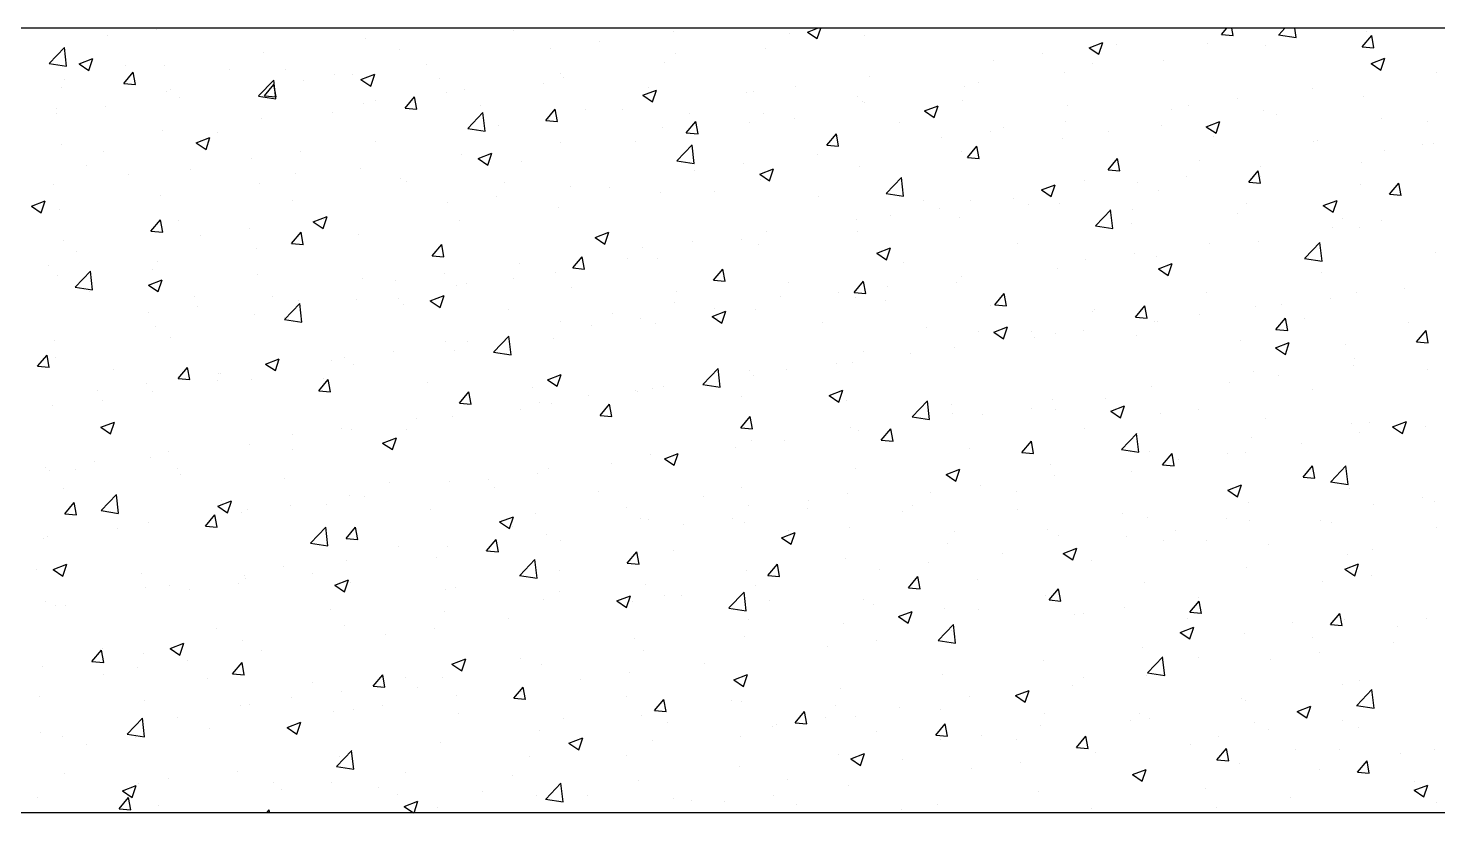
# Model space of a CAD drawing. Header units: millimetres. Extents: x 331487 to 517269, y 198509 to 399936.
# Drawn here: x 429507 to 430226, y 339696 to 340096 of the extents above; entities that cross this region are included whole.
import ezdxf

# ---------------------------------------------------------------- set-up
doc = ezdxf.new("R2010")
doc.units = ezdxf.units.MM
doc.header["$MEASUREMENT"] = 0
doc.layers.add('COLUMN', color=6, linetype='Continuous')

msp = doc.modelspace()

# ---------------------------------------------------------------- linework, layer by layer
at = {"layer": 'COLUMN'}
for p, q in [((448979.83, 340095.96), (420204.35, 340095.96)), ((448984.26, 339695.96), (420604.35, 339695.96))]:
    msp.add_line(p, q, dxfattribs=at)
at = {"layer": 'COLUMN', "color": 2, "linetype": 'Continuous'}
for p, q in [((429572.79, 340095.33), (429572.79, 340095.33)), ((429754.81, 340094.95), (429754.81, 340094.95)), ((429836.48, 340094.07), (429836.48, 340094.07)), ((429895.41, 340093.01), (429895.41, 340093.01)), ((429904.61, 340094.02), (429909.67, 340095.96)), ((429904.62, 340094.02), (429909.59, 340090.66)), ((429909.59, 340090.66), (429911.36, 340095.96)), ((430115.83, 340092.77), (430118.5, 340095.96)), ((430121.81, 340092.25), (430121.12, 340095.96)), ((430144.96, 340092.63), (430148.15, 340095.96)), ((430153.82, 340091.22), (430153.27, 340095.96)), ((430189.59, 340094.19), (430189.59, 340094.19)), ((429517.87, 340077.98), (429525.66, 340086.09)), ((429526.73, 340076.56), (429525.63, 340086.06)), ((429547.75, 340092.04), (429547.75, 340092.04)), ((429679.3, 340090.9), (429679.3, 340090.9)), ((429798.6, 340089.08), (429798.6, 340089.08)), ((429933.73, 340092), (429933.73, 340092)), ((430048.33, 340086.01), (430055.33, 340088.7)), ((430048.33, 340086.01), (430053.3, 340082.65)), ((430053.3, 340082.65), (430055.33, 340088.7)), ((430062.29, 340087.82), (430062.29, 340087.82)), ((430108.55, 340088.05), (430108.55, 340088.05)), ((430115.83, 340092.77), (430121.81, 340092.25)), ((430138.24, 340087.15), (430138.24, 340087.15)), ((430144.93, 340092.59), (430153.82, 340091.21)), ((430187.56, 340086.5), (430192.38, 340092.24)), ((430187.56, 340086.5), (430193.53, 340085.98)), ((430193.53, 340085.97), (430192.38, 340092.24)), ((429533.17, 340077.78), (429540.17, 340080.47)), ((429538.14, 340074.43), (429540.17, 340080.47)), ((429627.36, 340083.4), (429627.36, 340083.4)), ((429696.49, 340084.94), (429696.49, 340084.94)), ((429773.57, 340085.79), (429773.57, 340085.79)), ((429837.09, 340083), (429837.09, 340083)), ((429883.22, 340085.59), (429883.22, 340085.59)), ((429999.39, 340079.54), (429999.39, 340079.54)), ((430024.42, 340082.84), (430024.42, 340082.84)), ((430086.31, 340079.65), (430086.31, 340079.65)), ((430192.04, 340078), (430199.04, 340080.69)), ((430197.01, 340074.64), (430199.04, 340080.69)), ((429517.84, 340077.94), (429526.73, 340076.56)), ((429533.17, 340077.78), (429538.14, 340074.43)), ((429555.9, 340067.76), (429560.72, 340073.5)), ((429556.65, 340076.98), (429556.65, 340076.98)), ((429561.87, 340067.23), (429560.72, 340073.5)), ((429576.85, 340077), (429576.85, 340077)), ((429610.04, 340074.73), (429610.04, 340074.73)), ((429638.17, 340074.93), (429638.17, 340074.93)), ((429663.42, 340072.47), (429663.42, 340072.47)), ((429672.54, 340072.49), (429672.54, 340072.49)), ((429676.88, 340069.77), (429683.88, 340072.46)), ((429681.85, 340066.42), (429683.88, 340072.46)), ((429710.41, 340077.47), (429710.41, 340077.47)), ((429778.77, 340072.99), (429778.77, 340072.99)), ((429831.87, 340078.55), (429831.87, 340078.55)), ((430035.8, 340073.25), (430035.8, 340073.25)), ((430050.24, 340078.04), (430050.24, 340078.04)), ((430192.04, 340078), (430197.02, 340074.64)), ((430225.2, 340073.29), (430225.2, 340073.29)), ((429524.36, 340065.8), (429524.36, 340065.8)), ((429525.5, 340069.96), (429525.5, 340069.96)), ((429555.9, 340067.76), (429561.88, 340067.23)), ((429579.85, 340064.92), (429579.85, 340064.92)), ((429624.6, 340061.42), (429632.38, 340069.54)), ((429627.62, 340061.48), (429632.44, 340067.23)), ((429633.46, 340060.01), (429632.35, 340069.51)), ((429633.6, 340060.95), (429632.44, 340067.22)), ((429647.51, 340069.19), (429647.51, 340069.19)), ((429676.88, 340069.77), (429681.85, 340066.42)), ((429716.8, 340070.21), (429716.8, 340070.21)), ((429729.43, 340064.65), (429729.43, 340064.65)), ((429770.18, 340067.96), (429770.18, 340067.96)), ((429779.94, 340071.06), (429779.94, 340071.06)), ((429820.59, 340061.76), (429827.59, 340064.45)), ((429823.56, 340065.7), (429823.56, 340065.7)), ((429825.56, 340058.41), (429827.59, 340064.45)), ((429898.36, 340066.24), (429898.36, 340066.24)), ((429936.23, 340071.23), (429936.23, 340071.23)), ((429984.45, 340066.2), (429984.45, 340066.2)), ((429991.92, 340068.03), (429991.92, 340068.03)), ((430162.05, 340064.98), (430162.05, 340064.98)), ((429577.74, 340063.55), (429577.74, 340063.55)), ((429584.35, 340060.88), (429584.35, 340060.88)), ((429624.56, 340061.39), (429633.46, 340060.01)), ((429627.62, 340061.48), (429633.6, 340060.96)), ((429631.12, 340061.29), (429631.12, 340061.29)), ((429678.08, 340057.61), (429678.08, 340057.61)), ((429684.5, 340059.04), (429684.5, 340059.04)), ((429699.35, 340055.21), (429704.17, 340060.95)), ((429705.32, 340054.68), (429704.17, 340060.95)), ((429720.45, 340062.98), (429720.45, 340062.98)), ((429820.59, 340061.76), (429825.57, 340058.41)), ((429873.32, 340062.94), (429873.32, 340062.94)), ((429876.95, 340063.45), (429876.95, 340063.45)), ((429930.33, 340061.19), (429930.33, 340061.19)), ((429932.51, 340058.71), (429932.51, 340058.71)), ((429933.6, 340058.02), (429933.6, 340058.02)), ((429983.71, 340058.94), (429983.71, 340058.94)), ((430124.18, 340059.99), (430124.18, 340059.99)), ((430188.37, 340060.9), (430188.37, 340060.9)), ((429521.45, 340052.6), (429521.45, 340052.6)), ((429521.53, 340054.91), (429521.53, 340054.91)), ((429546.48, 340055.89), (429546.48, 340055.89)), ((429626.14, 340050.12), (429626.14, 340050.12)), ((429662.13, 340052.97), (429662.13, 340052.97)), ((429699.35, 340055.21), (429705.33, 340054.68)), ((429731.32, 340044.87), (429739.11, 340052.99)), ((429737.88, 340056.78), (429737.88, 340056.78)), ((429740.18, 340043.46), (429739.08, 340052.96)), ((429771.08, 340048.93), (429775.9, 340054.68)), ((429777.05, 340048.4), (429775.89, 340054.67)), ((429791.27, 340054.53), (429791.27, 340054.53)), ((429810.17, 340054.63), (429810.17, 340054.63)), ((429844.65, 340052.27), (429844.65, 340052.27)), ((429882, 340052.31), (429882, 340052.31)), ((429898.03, 340050.02), (429898.03, 340050.02)), ((429964.31, 340053.76), (429971.31, 340056.44)), ((429964.31, 340053.76), (429969.28, 340050.4)), ((429969.28, 340050.4), (429971.3, 340056.44)), ((430037.09, 340056.68), (430037.09, 340056.68)), ((430090.48, 340054.43), (430090.48, 340054.43)), ((430099.14, 340056.7), (430099.14, 340056.7)), ((430137.03, 340053.86), (430137.03, 340053.86)), ((430143.86, 340052.17), (430143.86, 340052.17)), ((430197.24, 340049.92), (430197.24, 340049.92)), ((429575.63, 340043.71), (429575.63, 340043.71)), ((429603.81, 340042.96), (429603.81, 340042.96)), ((429731.29, 340044.84), (429740.18, 340043.46)), ((429747.26, 340046.35), (429747.26, 340046.35)), ((429771.08, 340048.93), (429777.05, 340048.41)), ((429772.3, 340049.64), (429772.3, 340049.64)), ((429830.66, 340045.26), (429830.66, 340045.26)), ((429842.8, 340042.66), (429847.62, 340048.4)), ((429842.8, 340042.66), (429848.78, 340042.13)), ((429848.78, 340042.13), (429847.62, 340048.4)), ((429875.28, 340048.01), (429875.28, 340048.01)), ((429951.41, 340047.76), (429951.41, 340047.76)), ((429998.11, 340043.39), (429998.11, 340043.39)), ((430004.8, 340045.5), (430004.8, 340045.5)), ((430035.99, 340048.38), (430035.99, 340048.38)), ((430058.18, 340043.25), (430058.18, 340043.25)), ((430085.09, 340046.36), (430085.09, 340046.36)), ((430108.02, 340045.75), (430115.02, 340048.43)), ((430108.02, 340045.75), (430112.99, 340042.39)), ((430112.99, 340042.39), (430115.02, 340048.43)), ((430221.06, 340048.4), (430221.06, 340048.4)), ((429524.29, 340036.67), (429524.29, 340036.67)), ((429592.86, 340037.52), (429599.86, 340040.21)), ((429592.86, 340037.52), (429597.83, 340034.16)), ((429597.83, 340034.16), (429599.86, 340040.21)), ((429684.11, 340038.03), (429684.11, 340038.03)), ((429778.72, 340037.77), (429778.72, 340037.77)), ((429816.96, 340038), (429816.96, 340038)), ((429838.04, 340028.32), (429845.83, 340036.44)), ((429846.9, 340026.91), (429845.8, 340036.4)), ((429914.53, 340036.38), (429919.35, 340042.13)), ((429914.53, 340036.38), (429920.51, 340035.86)), ((429920.5, 340035.85), (429919.35, 340042.12)), ((429973.08, 340040.1), (429973.08, 340040.1)), ((429986.25, 340030.11), (429991.07, 340035.85)), ((429992.23, 340029.58), (429991.07, 340035.84)), ((430034.58, 340039.96), (430034.58, 340039.96)), ((430111.56, 340040.99), (430111.56, 340040.99)), ((430162.74, 340038.39), (430162.74, 340038.39)), ((430164.94, 340038.74), (430164.94, 340038.74)), ((430218.33, 340036.48), (430218.33, 340036.48)), ((430223.93, 340037.15), (430223.93, 340037.15)), ((429545.5, 340032.95), (429545.5, 340032.95)), ((429621.2, 340029.75), (429621.2, 340029.75)), ((429646.23, 340033.05), (429646.23, 340033.05)), ((429728.21, 340031.36), (429728.21, 340031.36)), ((429736.57, 340029.51), (429743.57, 340032.2)), ((429736.57, 340029.51), (429741.54, 340026.16)), ((429741.54, 340026.15), (429743.57, 340032.2)), ((429838.01, 340028.29), (429846.9, 340026.91)), ((429909.92, 340031.78), (429909.92, 340031.78)), ((429983.24, 340032.92), (429983.24, 340032.92)), ((429986.25, 340030.11), (429992.23, 340029.58)), ((430057.98, 340023.83), (430062.8, 340029.58)), ((430063.95, 340023.3), (430062.8, 340029.57)), ((430104.43, 340028.38), (430104.43, 340028.38)), ((430198.9, 340033.85), (430198.9, 340033.85)), ((429536.76, 340026.15), (429536.76, 340026.15)), ((429558.05, 340021.44), (429558.05, 340021.44)), ((429590.14, 340023.89), (429590.14, 340023.89)), ((429643.52, 340021.64), (429643.52, 340021.64)), ((429676.87, 340024.32), (429676.87, 340024.32)), ((429758.64, 340027.99), (429758.64, 340027.99)), ((429847.02, 340023.5), (429847.02, 340023.5)), ((429872.05, 340026.8), (429872.05, 340026.8)), ((429880.28, 340021.5), (429887.29, 340024.19)), ((429880.28, 340021.5), (429885.26, 340018.15)), ((429885.25, 340018.15), (429887.28, 340024.19)), ((429931.3, 340025.42), (429931.3, 340025.42)), ((430057.98, 340023.83), (430063.96, 340023.31)), ((430129.71, 340017.55), (430134.53, 340023.3)), ((430135.68, 340017.03), (430134.52, 340023.29)), ((430135.74, 340025.54), (430135.74, 340025.54)), ((430187.16, 340027.61), (430187.16, 340027.61)), ((429520.17, 340016.45), (429520.17, 340016.45)), ((429624.93, 340016.83), (429624.93, 340016.83)), ((429696.9, 340019.38), (429696.9, 340019.38)), ((429700.32, 340017.98), (429700.32, 340017.98)), ((429750.29, 340017.13), (429750.29, 340017.13)), ((429783.86, 340015.19), (429783.86, 340015.19)), ((429803.67, 340014.87), (429803.67, 340014.87)), ((429880.79, 340019.02), (429880.79, 340019.02)), ((429944.77, 340011.77), (429952.56, 340019.89)), ((429953.63, 340010.36), (429952.52, 340019.85)), ((430024, 340013.49), (430031, 340016.18)), ((430028.97, 340010.14), (430030.99, 340016.18)), ((430046.11, 340018.37), (430046.11, 340018.37)), ((430072.84, 340017.25), (430072.84, 340017.25)), ((430097.87, 340020.55), (430097.87, 340020.55)), ((430129.71, 340017.55), (430135.68, 340017.03)), ((430135.81, 340020.57), (430135.81, 340020.57)), ((430186.71, 340016.44), (430186.71, 340016.44)), ((430201.43, 340011.28), (430206.25, 340017.02)), ((430207.41, 340010.75), (430206.25, 340017.02)), ((429508.84, 340005.27), (429515.84, 340007.95)), ((429513.81, 340001.91), (429515.83, 340007.95)), ((429574.42, 340010.42), (429574.42, 340010.42)), ((429642.01, 340007.96), (429642.01, 340007.96)), ((429720.96, 340006.91), (429720.96, 340006.91)), ((429745.99, 340010.2), (429745.99, 340010.2)), ((429829.44, 340011.97), (429829.44, 340011.97)), ((429857.05, 340012.62), (429857.05, 340012.62)), ((429910.43, 340010.36), (429910.43, 340010.36)), ((429944.73, 340011.73), (429953.63, 340010.35)), ((429963.82, 340008.11), (429963.82, 340008.11)), ((429987.79, 340008.36), (429987.79, 340008.36)), ((430009.68, 340008.94), (430009.68, 340008.94)), ((430024, 340013.49), (430028.97, 340010.14)), ((430083.87, 340013.07), (430083.87, 340013.07)), ((430167.71, 340005.49), (430174.71, 340008.17)), ((430172.68, 340002.13), (430174.71, 340008.17)), ((430201.43, 340011.28), (430207.41, 340010.76)), ((429508.84, 340005.27), (429513.81, 340001.91)), ((429523.07, 340003.38), (429523.07, 340003.38)), ((429652.55, 339997.26), (429659.55, 339999.95)), ((429657.52, 339993.9), (429659.55, 339999.94)), ((429777.5, 340004.48), (429777.5, 340004.48)), ((429946.77, 340000.66), (429946.77, 340000.66)), ((429971.81, 340003.95), (429971.81, 340003.95)), ((429982.02, 339999.63), (429982.02, 339999.63)), ((430017.2, 340005.85), (430017.2, 340005.85)), ((430033.36, 340006.67), (430033.36, 340006.67)), ((430051.49, 339995.22), (430059.28, 340003.33)), ((430060.35, 339993.8), (430059.25, 340003.3)), ((430070.58, 340003.6), (430070.58, 340003.6)), ((430123.96, 340001.34), (430123.96, 340001.34)), ((430128.39, 340006.43), (430128.39, 340006.43)), ((430167.71, 340005.49), (430172.68, 340002.13)), ((429569.77, 339992.54), (429574.59, 339998.28)), ((429569.77, 339992.54), (429575.75, 339992.01)), ((429575.75, 339992.01), (429574.59, 339998.28)), ((429583.69, 339997.95), (429583.69, 339997.95)), ((429619.93, 339993.61), (429619.93, 339993.61)), ((429652.55, 339997.26), (429657.52, 339993.9)), ((429657.8, 339998.59), (429657.8, 339998.59)), ((429726.99, 339998.08), (429726.99, 339998.08)), ((429883.62, 339992.34), (429883.62, 339992.34)), ((429929.47, 339998.35), (429929.47, 339998.35)), ((430051.46, 339995.18), (430060.35, 339993.8)), ((430070.07, 339996.42), (430070.07, 339996.42)), ((430172.59, 339994.41), (430172.59, 339994.41)), ((430177.35, 339999.08), (430177.35, 339999.08)), ((430185.94, 339994.32), (430185.94, 339994.32)), ((430197.62, 339997.71), (430197.62, 339997.71)), ((429525.37, 339987.94), (429525.37, 339987.94)), ((429594.89, 339990.31), (429594.89, 339990.31)), ((429641.5, 339986.26), (429646.32, 339992.01)), ((429641.5, 339986.26), (429647.48, 339985.74)), ((429647.47, 339985.73), (429646.32, 339992)), ((429675.65, 339991.03), (429675.65, 339991.03)), ((429713.22, 339979.99), (429718.05, 339985.73)), ((429719.2, 339979.46), (429718.04, 339985.73)), ((429796.26, 339989.25), (429803.26, 339991.94)), ((429796.26, 339989.25), (429801.24, 339985.89)), ((429801.23, 339985.89), (429803.26, 339991.94)), ((429845.74, 339987.36), (429845.74, 339987.36)), ((429871.15, 339988.34), (429871.15, 339988.34)), ((429879.57, 339985.73), (429879.57, 339985.73)), ((429930.08, 339992.13), (429930.08, 339992.13)), ((430011.75, 339986.4), (430011.75, 339986.4)), ((430109.44, 339986.1), (430109.44, 339986.1)), ((430134.6, 339987.28), (430134.6, 339987.28)), ((430158.22, 339978.66), (430166, 339986.78)), ((430167.08, 339977.25), (430165.97, 339986.75)), ((429531.74, 339982), (429531.74, 339982)), ((429623.71, 339983.54), (429623.71, 339983.54)), ((429713.23, 339979.99), (429719.2, 339979.46)), ((429784.95, 339973.71), (429789.77, 339979.46)), ((429790.93, 339973.18), (429789.77, 339979.45)), ((429812.83, 339978.33), (429812.83, 339978.33)), ((429820.71, 339984.06), (429820.71, 339984.06)), ((429828.23, 339978.69), (429828.23, 339978.69)), ((429939.97, 339981.24), (429946.98, 339983.93)), ((429939.97, 339981.24), (429944.95, 339977.89)), ((429944.94, 339977.88), (429946.97, 339983.93)), ((430071.56, 339981.11), (430071.56, 339981.11)), ((430082.66, 339979.78), (430082.66, 339979.78)), ((430158.18, 339978.63), (430167.08, 339977.25)), ((430224.9, 339981.44), (430224.9, 339981.44)), ((429517.28, 339975.05), (429517.28, 339975.05)), ((429531.13, 339964.01), (429538.92, 339972.13)), ((429539.99, 339962.6), (429538.88, 339972.1)), ((429570.67, 339972.79), (429570.67, 339972.79)), ((429573.2, 339977.13), (429573.2, 339977.13)), ((429719.68, 339970.76), (429719.68, 339970.76)), ((429757.56, 339975.75), (429757.56, 339975.75)), ((429776.29, 339971.19), (429776.29, 339971.19)), ((429784.95, 339973.71), (429790.93, 339973.19)), ((429856.68, 339967.44), (429861.5, 339973.18)), ((429862.65, 339966.91), (429861.5, 339973.18)), ((429953.43, 339976.39), (429953.43, 339976.39)), ((430032.15, 339973.38), (430032.15, 339973.38)), ((430046.53, 339977.81), (430046.53, 339977.81)), ((430083.69, 339973.23), (430090.69, 339975.92)), ((430083.69, 339973.23), (430088.66, 339969.88)), ((430088.66, 339969.88), (430090.69, 339975.92)), ((430166.58, 339971.43), (430166.58, 339971.43)), ((429521.86, 339970.09), (429521.86, 339970.09)), ((429531.1, 339963.98), (429539.99, 339962.6)), ((429568.53, 339965.01), (429575.53, 339967.69)), ((429568.53, 339965.01), (429573.5, 339961.65)), ((429573.5, 339961.65), (429575.52, 339967.69)), ((429624.05, 339970.54), (429624.05, 339970.54)), ((429677.43, 339968.28), (429677.43, 339968.28)), ((429694.65, 339967.47), (429694.65, 339967.47)), ((429725.78, 339964.79), (429725.78, 339964.79)), ((429730.81, 339966.03), (429730.81, 339966.03)), ((429754.51, 339968.32), (429754.51, 339968.32)), ((429784.2, 339963.77), (429784.2, 339963.77)), ((429856.68, 339967.44), (429862.65, 339966.91)), ((429895.11, 339966.38), (429895.11, 339966.38)), ((429928.4, 339961.16), (429933.22, 339966.91)), ((429934.38, 339960.63), (429933.22, 339966.9)), ((429945.5, 339964.51), (429945.5, 339964.51)), ((429980.8, 339966.34), (429980.8, 339966.34)), ((429983.37, 339969.5), (429983.37, 339969.5)), ((429538.37, 339961.62), (429538.37, 339961.62)), ((429591.75, 339959.36), (429591.75, 339959.36)), ((429631.49, 339959.15), (429631.49, 339959.15)), ((429645.13, 339957.11), (429645.13, 339957.11)), ((429674.43, 339957.74), (429674.43, 339957.74)), ((429696.2, 339958.31), (429696.2, 339958.31)), ((429712.24, 339957), (429719.24, 339959.68)), ((429712.24, 339957), (429717.21, 339953.64)), ((429717.21, 339953.64), (429719.24, 339959.68)), ((429836.79, 339956.37), (429836.79, 339956.37)), ((429837.58, 339961.52), (429837.58, 339961.52)), ((429890.96, 339959.26), (429890.96, 339959.26)), ((429920.47, 339961.22), (429920.47, 339961.22)), ((429928.4, 339961.16), (429934.38, 339960.64)), ((429928.87, 339958.84), (429928.87, 339958.84)), ((429944.34, 339957.01), (429944.34, 339957.01)), ((430000.13, 339954.89), (430004.95, 339960.63)), ((430006.1, 339954.36), (430004.95, 339960.63)), ((430108.26, 339961.42), (430108.26, 339961.42)), ((430171.32, 339958.26), (430171.32, 339958.26)), ((430184.72, 339961.03), (430184.72, 339961.03)), ((430209.19, 339963.25), (430209.19, 339963.25)), ((429568.59, 339950.87), (429568.59, 339950.87)), ((429593.62, 339954.16), (429593.62, 339954.16)), ((429622.5, 339950.25), (429622.5, 339950.25)), ((429637.85, 339947.46), (429645.64, 339955.58)), ((429646.71, 339946.05), (429645.61, 339955.54)), ((429698.52, 339954.85), (429698.52, 339954.85)), ((429751.9, 339952.6), (429751.9, 339952.6)), ((429805.28, 339950.34), (429805.28, 339950.34)), ((429855.95, 339948.99), (429862.95, 339951.68)), ((429857.31, 339952.9), (429857.31, 339952.9)), ((429860.92, 339945.63), (429862.95, 339951.67)), ((429878.35, 339952.44), (429878.35, 339952.44)), ((429997.72, 339954.75), (429997.72, 339954.75)), ((430000.13, 339954.89), (430006.11, 339954.36)), ((430049.94, 339951.41), (430049.94, 339951.41)), ((430051.11, 339952.5), (430051.11, 339952.5)), ((430071.85, 339948.61), (430076.68, 339954.36)), ((430077.83, 339948.08), (430076.67, 339954.35)), ((430104.49, 339950.24), (430104.49, 339950.24)), ((430133.38, 339953.99), (430133.38, 339953.99)), ((430146.28, 339954.97), (430146.28, 339954.97)), ((429571.98, 339943.85), (429571.98, 339943.85)), ((429637.82, 339947.43), (429646.71, 339946.05)), ((429637.88, 339948.3), (429637.88, 339948.3)), ((429778.48, 339946.36), (429778.48, 339946.36)), ((429794.4, 339944.62), (429794.4, 339944.62)), ((429819.44, 339947.92), (429819.44, 339947.92)), ((429827.01, 339945.4), (429827.01, 339945.4)), ((429855.95, 339948.99), (429860.93, 339945.63)), ((429858.66, 339948.09), (429858.66, 339948.09)), ((429912.05, 339945.83), (429912.05, 339945.83)), ((429965.43, 339943.57), (429965.43, 339943.57)), ((429999.66, 339940.98), (430006.67, 339943.67)), ((430004.64, 339937.62), (430006.66, 339943.67)), ((430071.86, 339948.61), (430077.83, 339948.09)), ((430081.44, 339946.49), (430081.44, 339946.49)), ((430083.13, 339946.65), (430083.13, 339946.65)), ((430143.58, 339942.34), (430148.4, 339948.08)), ((430143.58, 339942.34), (430149.56, 339941.81)), ((430149.56, 339941.81), (430148.4, 339948.08)), ((430157.87, 339947.98), (430157.87, 339947.98)), ((430211.25, 339945.73), (430211.25, 339945.73)), ((429520.64, 339936.8), (429520.64, 339936.8)), ((429579.56, 339938.29), (429579.56, 339938.29)), ((429720.16, 339936.35), (429720.16, 339936.35)), ((429731.25, 339936.31), (429731.25, 339936.31)), ((429744.58, 339930.91), (429752.37, 339939.03)), ((429753.44, 339929.5), (429752.33, 339938.99)), ((429775.07, 339937.9), (429775.07, 339937.9)), ((429991.62, 339941.4), (429991.62, 339941.4)), ((429999.66, 339940.98), (430004.64, 339937.62)), ((430018.81, 339941.32), (430018.81, 339941.32)), ((430020.22, 339938.37), (430020.22, 339938.37)), ((430030.93, 339940.09), (430030.93, 339940.09)), ((430045.26, 339941.67), (430045.26, 339941.67)), ((430072.19, 339939.06), (430072.19, 339939.06)), ((430125.57, 339936.81), (430125.57, 339936.81)), ((430143.38, 339932.97), (430150.38, 339935.66)), ((430148.35, 339929.61), (430150.38, 339935.66)), ((430215.31, 339936.06), (430220.13, 339941.81)), ((430215.31, 339936.06), (430221.28, 339935.54)), ((430221.28, 339935.53), (430220.13, 339941.8)), ((429511.92, 339923.59), (429516.74, 339929.34)), ((429517.9, 339923.06), (429516.74, 339929.33)), ((429521.24, 339928.28), (429521.24, 339928.28)), ((429668.34, 339928.02), (429668.34, 339928.02)), ((429693.38, 339931.32), (429693.38, 339931.32)), ((429724.56, 339931.5), (429724.56, 339931.5)), ((429744.54, 339930.87), (429753.44, 339929.49)), ((429933.3, 339931.39), (429933.3, 339931.39)), ((429957.07, 339930.06), (429957.07, 339930.06)), ((429979.59, 339933.05), (429979.59, 339933.05)), ((430143.38, 339932.97), (430148.35, 339929.61)), ((430178.96, 339934.55), (430178.96, 339934.55)), ((430183.51, 339927.74), (430183.51, 339927.74)), ((429511.92, 339923.59), (429517.9, 339923.07)), ((429550.77, 339921.96), (429550.77, 339921.96)), ((429583.65, 339917.32), (429588.47, 339923.06)), ((429589.62, 339916.79), (429588.47, 339923.06)), ((429628.22, 339924.74), (429635.22, 339927.43)), ((429628.22, 339924.74), (429633.19, 339921.39)), ((429633.19, 339921.39), (429635.22, 339927.43)), ((429661.84, 339926.34), (429661.84, 339926.34)), ((429673.22, 339924.46), (429673.22, 339924.46)), ((429851.3, 339914.36), (429859.09, 339922.47)), ((429860.16, 339912.94), (429859.06, 339922.44)), ((429874.98, 339921.38), (429874.98, 339921.38)), ((429894.16, 339921.78), (429894.16, 339921.78)), ((429919.19, 339925.07), (429919.19, 339925.07)), ((429927.65, 339925.55), (429927.65, 339925.55)), ((430132.17, 339920.7), (430132.17, 339920.7)), ((430182.88, 339923.81), (430182.88, 339923.81)), ((430220.77, 339921.77), (430220.77, 339921.77)), ((429567.31, 339914.72), (429567.31, 339914.72)), ((429583.65, 339917.32), (429589.63, 339916.8)), ((429603.52, 339916.33), (429603.52, 339916.33)), ((429604.15, 339919.71), (429604.15, 339919.71)), ((429605.19, 339919.71), (429605.19, 339919.71)), ((429621.28, 339916.96), (429621.28, 339916.96)), ((429655.37, 339911.04), (429660.19, 339916.79)), ((429657.54, 339917.45), (429657.54, 339917.45)), ((429661.35, 339910.51), (429660.19, 339916.78)), ((429710.92, 339915.2), (429710.92, 339915.2)), ((429771.93, 339916.73), (429778.93, 339919.42)), ((429771.93, 339916.73), (429776.9, 339913.38)), ((429776.9, 339913.38), (429778.93, 339919.42)), ((429831, 339913.46), (429831, 339913.46)), ((429851.27, 339914.32), (429860.16, 339912.94)), ((429877.14, 339919.15), (429877.14, 339919.15)), ((430119.98, 339915.53), (430119.98, 339915.53)), ((430145.01, 339918.82), (430145.01, 339918.82)), ((429542.28, 339911.43), (429542.28, 339911.43)), ((429545.2, 339906.32), (429545.2, 339906.32)), ((429570.77, 339910.56), (429570.77, 339910.56)), ((429655.37, 339911.04), (429661.35, 339910.52)), ((429727.1, 339904.77), (429731.92, 339910.51)), ((429733.08, 339904.24), (429731.92, 339910.51)), ((429764.3, 339912.94), (429764.3, 339912.94)), ((429793.13, 339908.47), (429793.13, 339908.47)), ((429816.67, 339911.37), (429816.67, 339911.37)), ((429817.68, 339910.69), (429817.68, 339910.69)), ((429825.8, 339912.11), (429825.8, 339912.11)), ((429871.07, 339908.43), (429871.07, 339908.43)), ((429915.64, 339908.73), (429922.64, 339911.41)), ((429915.64, 339908.73), (429920.62, 339905.37)), ((429920.61, 339905.37), (429922.64, 339911.41)), ((429924.45, 339906.18), (429924.45, 339906.18)), ((430029.72, 339906.8), (430029.72, 339906.8)), ((430056.82, 339907.21), (430056.82, 339907.21)), ((430080.23, 339913.2), (430080.23, 339913.2)), ((430162.45, 339911.76), (430162.45, 339911.76)), ((429519.42, 339903.51), (429519.42, 339903.51)), ((429727.1, 339904.77), (429733.08, 339904.24)), ((429758.35, 339901.36), (429758.35, 339901.36)), ((429768.1, 339905.18), (429768.1, 339905.18)), ((429773.86, 339904.61), (429773.86, 339904.61)), ((429798.83, 339898.49), (429803.65, 339904.24)), ((429804.8, 339897.96), (429803.64, 339904.23)), ((429958.03, 339897.8), (429965.81, 339905.92)), ((429966.89, 339896.39), (429965.78, 339905.89)), ((429977.83, 339903.92), (429977.83, 339903.92)), ((429978.37, 339899.76), (429978.37, 339899.76)), ((429993.91, 339898.93), (429993.91, 339898.93)), ((430018.95, 339902.23), (430018.95, 339902.23)), ((430031.21, 339901.66), (430031.21, 339901.66)), ((430059.36, 339900.72), (430066.36, 339903.4)), ((430059.36, 339900.72), (430064.33, 339897.36)), ((430064.33, 339897.36), (430066.35, 339903.4)), ((430084.59, 339899.41), (430084.59, 339899.41)), ((430104.13, 339901.75), (430104.13, 339901.75)), ((429544.19, 339892.49), (429551.2, 339895.18)), ((429544.19, 339892.49), (429549.17, 339889.13)), ((429549.17, 339889.13), (429551.19, 339895.18)), ((429667.07, 339891.88), (429667.07, 339891.88)), ((429704.94, 339896.86), (429704.94, 339896.86)), ((429723.35, 339898.21), (429723.35, 339898.21)), ((429798.83, 339898.49), (429804.8, 339897.97)), ((429870.55, 339892.22), (429875.37, 339897.96)), ((429870.55, 339892.22), (429876.53, 339891.69)), ((429876.53, 339891.69), (429875.37, 339897.96)), ((429926.43, 339892.26), (429926.43, 339892.26)), ((429942.28, 339885.94), (429947.1, 339891.69)), ((429948.25, 339885.41), (429947.1, 339891.68)), ((429957.99, 339897.77), (429966.89, 339896.39)), ((430045.81, 339891.74), (430045.81, 339891.74)), ((430137.98, 339897.15), (430137.98, 339897.15)), ((430182.29, 339894.45), (430182.29, 339894.45)), ((430191.36, 339894.9), (430191.36, 339894.9)), ((430203.07, 339892.71), (430210.07, 339895.4)), ((430203.07, 339892.71), (430208.04, 339889.35)), ((430208.04, 339889.35), (430210.07, 339895.39)), ((430219.73, 339892.68), (430219.73, 339892.68)), ((429642.03, 339888.58), (429642.03, 339888.58)), ((429672, 339891.17), (429672, 339891.17)), ((429687.91, 339884.48), (429694.91, 339887.17)), ((429687.91, 339884.48), (429692.88, 339881.13)), ((429692.88, 339881.12), (429694.91, 339887.17)), ((429700.03, 339891.35), (429700.03, 339891.35)), ((429875.92, 339885.86), (429875.92, 339885.86)), ((429892.89, 339885.63), (429892.89, 339885.63)), ((429930.76, 339890.62), (429930.76, 339890.62)), ((429942.28, 339885.94), (429948.26, 339885.42)), ((430014, 339879.67), (430018.82, 339885.41)), ((430019.98, 339879.14), (430018.82, 339885.41)), ((430064.75, 339881.25), (430072.54, 339889.37)), ((430073.61, 339879.84), (430072.51, 339889.34)), ((430130.95, 339887.41), (430130.95, 339887.41)), ((430186.41, 339889.81), (430186.41, 339889.81)), ((429578.88, 339880.27), (429578.88, 339880.27)), ((429620.06, 339883.67), (429620.06, 339883.67)), ((429641.71, 339881.34), (429641.71, 339881.34)), ((429824.58, 339878.82), (429824.58, 339878.82)), ((429831.62, 339876.47), (429838.62, 339879.16)), ((429836.59, 339873.12), (429838.62, 339879.16)), ((429867.85, 339882.33), (429867.85, 339882.33)), ((429987.49, 339881.73), (429987.49, 339881.73)), ((430014, 339879.67), (430019.98, 339879.14)), ((430064.72, 339881.22), (430073.61, 339879.84)), ((430079.01, 339879.91), (430079.01, 339879.91)), ((430085.73, 339873.39), (430090.55, 339879.14)), ((430091.71, 339872.86), (430090.55, 339879.13)), ((430118.7, 339879.38), (430118.7, 339879.38)), ((430128.09, 339879.8), (430128.09, 339879.8)), ((430156.58, 339884.37), (430156.58, 339884.37)), ((429515.97, 339871.99), (429515.97, 339871.99)), ((429518.21, 339870.23), (429518.21, 339870.23)), ((429531.3, 339870.86), (429531.3, 339870.86)), ((429541.01, 339875.28), (429541.01, 339875.28)), ((429569.55, 339877.27), (429569.55, 339877.27)), ((429583.39, 339871.33), (429583.39, 339871.33)), ((429772.64, 339871.32), (429772.64, 339871.32)), ((429804.7, 339874.02), (429804.7, 339874.02)), ((429831.62, 339876.47), (429836.59, 339873.12)), ((429929.17, 339871.72), (429929.17, 339871.72)), ((429975.33, 339868.46), (429982.34, 339871.15)), ((429980.3, 339865.11), (429982.33, 339871.15)), ((430028.5, 339873.51), (430028.5, 339873.51)), ((430085.73, 339873.39), (430091.71, 339872.87)), ((430093.67, 339876.09), (430093.67, 339876.09)), ((430157.46, 339867.12), (430162.28, 339872.86)), ((430163.43, 339866.59), (430162.27, 339872.86)), ((430171.47, 339864.7), (430179.26, 339872.82)), ((430180.33, 339863.29), (430179.23, 339872.78)), ((429584.68, 339868.61), (429584.68, 339868.61)), ((429638.06, 339866.35), (429638.06, 339866.35)), ((429691.45, 339864.1), (429691.45, 339864.1)), ((429722.13, 339864.92), (429722.13, 339864.92)), ((429741.79, 339865.74), (429741.79, 339865.74)), ((429766.82, 339869.03), (429766.82, 339869.03)), ((429975.33, 339868.46), (429980.31, 339865.11)), ((429977.16, 339866.47), (429977.16, 339866.47)), ((430030.51, 339867.77), (430030.51, 339867.77)), ((430069.77, 339869.79), (430069.77, 339869.79)), ((430119.05, 339860.45), (430126.05, 339863.14)), ((430124.02, 339857.1), (430126.04, 339863.14)), ((430157.46, 339867.12), (430163.43, 339866.59)), ((430171.44, 339864.67), (430180.33, 339863.29)), ((429525.07, 339861.31), (429525.07, 339861.31)), ((429544.39, 339850.05), (429552.18, 339858.17)), ((429553.25, 339848.64), (429552.14, 339858.13)), ((429552.38, 339857.43), (429552.38, 339857.43)), ((429670.79, 339857.88), (429670.79, 339857.88)), ((429678.63, 339857.42), (429678.63, 339857.42)), ((429744.83, 339861.84), (429744.83, 339861.84)), ((429798.21, 339859.59), (429798.21, 339859.59)), ((429851.59, 339857.33), (429851.59, 339857.33)), ((429870.86, 339861.71), (429870.86, 339861.71)), ((429925.22, 339858.97), (429925.22, 339858.97)), ((429967.61, 339859.49), (429967.61, 339859.49)), ((429992.64, 339862.79), (429992.64, 339862.79)), ((430011.45, 339859.78), (430011.45, 339859.78)), ((430119.05, 339860.45), (430124.02, 339857.1)), ((430181.08, 339861.16), (430181.08, 339861.16)), ((430218.46, 339856.54), (430218.46, 339856.54)), ((429525.8, 339848.37), (429530.62, 339854.12)), ((429531.77, 339847.85), (429530.62, 339854.11)), ((429544.35, 339850.01), (429553.25, 339848.63)), ((429603.89, 339852.23), (429610.89, 339854.92)), ((429603.89, 339852.23), (429608.86, 339848.87)), ((429605.77, 339855.18), (429605.77, 339855.18)), ((429608.86, 339848.87), (429610.88, 339854.91)), ((429615.73, 339849.14), (429615.73, 339849.14)), ((429618.85, 339850.38), (429618.85, 339850.38)), ((429640.76, 339852.44), (429640.76, 339852.44)), ((429659.15, 339852.92), (429659.15, 339852.92)), ((429712.53, 339850.67), (429712.53, 339850.67)), ((429812.54, 339851.7), (429812.54, 339851.7)), ((429874.71, 339852.57), (429874.71, 339852.57)), ((429904.45, 339851.18), (429904.45, 339851.18)), ((429904.97, 339855.08), (429904.97, 339855.08)), ((429953.14, 339849.77), (429953.14, 339849.77)), ((429958.36, 339852.82), (429958.36, 339852.82)), ((430011.74, 339850.57), (430011.74, 339850.57)), ((430129.73, 339854.12), (430129.73, 339854.12)), ((430193.42, 339853.24), (430193.42, 339853.24)), ((430224.6, 339854.81), (430224.6, 339854.81)), ((429525.8, 339848.37), (429531.77, 339847.85)), ((429568.34, 339843.98), (429568.34, 339843.98)), ((429597.52, 339842.1), (429602.34, 339847.84)), ((429597.52, 339842.1), (429603.5, 339841.58)), ((429603.5, 339841.57), (429602.34, 339847.84)), ((429651.11, 339833.5), (429658.9, 339841.61)), ((429659.97, 339832.08), (429658.87, 339841.58)), ((429669.25, 339835.82), (429674.07, 339841.57)), ((429675.22, 339835.3), (429674.07, 339841.56)), ((429747.6, 339844.22), (429754.6, 339846.91)), ((429747.6, 339844.22), (429752.57, 339840.86)), ((429752.57, 339840.86), (429754.6, 339846.91)), ((429754.22, 339841.69), (429754.22, 339841.69)), ((429765.91, 339848.41), (429765.91, 339848.41)), ((429819.29, 339846.15), (429819.29, 339846.15)), ((429823.36, 339845.53), (429823.36, 339845.53)), ((429841.55, 339842.89), (429841.55, 339842.89)), ((429866.58, 339846.19), (429866.58, 339846.19)), ((429872.68, 339843.9), (429872.68, 339843.9)), ((429926.06, 339841.64), (429926.06, 339841.64)), ((430065.12, 339848.31), (430065.12, 339848.31)), ((430077.79, 339846.62), (430077.79, 339846.62)), ((430118.5, 339846.05), (430118.5, 339846.05)), ((430130.27, 339844.93), (430130.27, 339844.93)), ((430166.28, 339844.8), (430166.28, 339844.8)), ((430171.89, 339843.8), (430171.89, 339843.8)), ((430225.27, 339841.54), (430225.27, 339841.54)), ((429514.7, 339835.84), (429514.7, 339835.84)), ((429516.99, 339836.94), (429516.99, 339836.94)), ((429552.57, 339840.83), (429552.57, 339840.83)), ((429669.25, 339835.82), (429675.23, 339835.3)), ((429740.98, 339829.55), (429745.8, 339835.29)), ((429746.95, 339829.02), (429745.79, 339835.29)), ((429771.42, 339838.03), (429771.42, 339838.03)), ((429778.39, 339834.58), (429778.39, 339834.58)), ((429891.31, 339836.21), (429898.31, 339838.9)), ((429891.31, 339836.21), (429896.29, 339832.86)), ((429894.82, 339839.75), (429894.82, 339839.75)), ((429896.28, 339832.85), (429898.31, 339838.9)), ((429979.44, 339839.39), (429979.44, 339839.39)), ((430027.28, 339840.22), (430027.28, 339840.22)), ((430032.82, 339837.13), (430032.82, 339837.13)), ((430067.36, 339836.64), (430067.36, 339836.64)), ((430086.21, 339834.88), (430086.21, 339834.88)), ((430092.4, 339839.94), (430092.4, 339839.94)), ((430107.96, 339834.79), (430107.96, 339834.79)), ((429651.08, 339833.46), (429659.97, 339832.08)), ((429695.9, 339831.68), (429695.9, 339831.68)), ((429720.91, 339831.63), (429720.91, 339831.63)), ((429740.52, 339829.59), (429740.52, 339829.59)), ((429740.98, 339829.55), (429746.95, 339829.03)), ((429812.7, 339823.27), (429817.52, 339829.02)), ((429818.68, 339822.74), (429817.52, 339829.01)), ((429836.5, 339829.74), (429836.5, 339829.74)), ((429975.94, 339833.18), (429975.94, 339833.18)), ((430004.21, 339828.33), (430004.21, 339828.33)), ((430035.02, 339828.2), (430042.03, 339830.89)), ((430035.02, 339828.2), (430040, 339824.85)), ((430039.99, 339824.85), (430042.02, 339830.89)), ((430139.59, 339832.62), (430139.59, 339832.62)), ((430179.86, 339827.87), (430179.86, 339827.87)), ((430192.97, 339830.37), (430192.97, 339830.37)), ((429511.4, 339820.03), (429511.4, 339820.03)), ((429519.86, 339819.98), (429526.86, 339822.66)), ((429519.86, 339819.98), (429524.84, 339816.62)), ((429524.83, 339816.62), (429526.86, 339822.66)), ((429637.58, 339821.67), (429637.58, 339821.67)), ((429669.57, 339824.59), (429669.57, 339824.59)), ((429715.48, 339826.3), (429715.48, 339826.3)), ((429757.84, 339816.94), (429765.62, 339825.06)), ((429766.7, 339815.53), (429765.59, 339825.03)), ((429812.7, 339823.27), (429818.68, 339822.75)), ((429884.43, 339817), (429889.25, 339822.74)), ((429890.4, 339816.47), (429889.25, 339822.74)), ((429924, 339825.68), (429924, 339825.68)), ((429941.3, 339820.05), (429941.3, 339820.05)), ((429966.33, 339823.34), (429966.33, 339823.34)), ((430049.65, 339824.78), (430049.65, 339824.78)), ((430128.52, 339820.83), (430128.52, 339820.83)), ((430178.74, 339820.19), (430185.74, 339822.88)), ((430178.74, 339820.19), (430183.71, 339816.84)), ((430183.71, 339816.84), (430185.74, 339822.88)), ((429564.79, 339817.78), (429564.79, 339817.78)), ((429614.45, 339813), (429614.45, 339813)), ((429617.63, 339817.09), (429617.63, 339817.09)), ((429618.17, 339815.52), (429618.17, 339815.52)), ((429652.33, 339817.98), (429652.33, 339817.98)), ((429663.58, 339811.97), (429670.58, 339814.65)), ((429668.55, 339808.61), (429670.57, 339814.65)), ((429671.55, 339813.27), (429671.55, 339813.27)), ((429757.8, 339816.91), (429766.7, 339815.53)), ((429778.18, 339819.73), (429778.18, 339819.73)), ((429873.49, 339819.28), (429873.49, 339819.28)), ((429884.43, 339817), (429890.4, 339816.48)), ((429956.15, 339810.72), (429960.97, 339816.47)), ((429962.13, 339810.19), (429960.97, 339816.46)), ((429991.33, 339814.77), (429991.33, 339814.77)), ((430076.58, 339813.33), (430076.58, 339813.33)), ((430167.12, 339813.8), (430167.12, 339813.8)), ((430192.15, 339817.1), (430192.15, 339817.1)), ((429567.12, 339810.69), (429567.12, 339810.69)), ((429579.26, 339811.66), (429579.26, 339811.66)), ((429589.42, 339809.7), (429589.42, 339809.7)), ((429663.58, 339811.97), (429668.55, 339808.61)), ((429719.86, 339809.72), (429719.86, 339809.72)), ((429724.93, 339811.01), (429724.93, 339811.01)), ((429778.31, 339808.76), (429778.31, 339808.76)), ((429807.29, 339803.96), (429814.29, 339806.65)), ((429812.26, 339800.6), (429814.29, 339806.64)), ((429822.15, 339812.24), (429822.15, 339812.24)), ((429831.7, 339806.5), (429831.7, 339806.5)), ((429840.27, 339806.75), (429840.27, 339806.75)), ((429864.56, 339800.39), (429872.35, 339808.51)), ((429873.42, 339798.98), (429872.32, 339808.48)), ((429878.15, 339811.73), (429878.15, 339811.73)), ((429956.15, 339810.72), (429962.13, 339810.2)), ((430026.07, 339806.93), (430026.07, 339806.93)), ((430027.88, 339804.45), (430032.7, 339810.19)), ((430033.85, 339803.92), (430032.7, 339810.19)), ((430103.96, 339805.49), (430103.96, 339805.49)), ((429515.78, 339803.65), (429515.78, 339803.65)), ((429520.94, 339801.65), (429520.94, 339801.65)), ((429526.27, 339801.39), (429526.27, 339801.39)), ((429661.54, 339799.71), (429661.54, 339799.71)), ((429719.7, 339798.34), (429719.7, 339798.34)), ((429770.21, 339804.74), (429770.21, 339804.74)), ((429807.29, 339803.96), (429812.26, 339800.6)), ((429815.24, 339803.45), (429815.24, 339803.45)), ((429864.53, 339800.36), (429873.42, 339798.98)), ((429885.08, 339804.25), (429885.08, 339804.25)), ((429933.01, 339804.76), (429933.01, 339804.76)), ((429938.46, 339801.99), (429938.46, 339801.99)), ((429951, 339795.95), (429958, 339798.64)), ((429955.97, 339792.59), (429958, 339798.64)), ((429974.72, 339799.89), (429974.72, 339799.89)), ((429991.84, 339799.73), (429991.84, 339799.73)), ((430027.88, 339804.45), (430033.86, 339803.92)), ((430066.09, 339800.5), (430066.09, 339800.5)), ((430099.61, 339798.17), (430104.43, 339803.92)), ((430105.58, 339797.64), (430104.42, 339803.91)), ((429668.35, 339791.3), (429668.35, 339791.3)), ((429752.08, 339795.14), (429752.08, 339795.14)), ((429874.69, 339794.75), (429874.69, 339794.75)), ((429922.79, 339792.39), (429922.79, 339792.39)), ((429951, 339795.95), (429955.98, 339792.59)), ((429971.28, 339783.84), (429979.07, 339791.96)), ((429980.14, 339782.43), (429979.04, 339791.92)), ((430041.06, 339797.2), (430041.06, 339797.2)), ((430045.23, 339797.48), (430045.23, 339797.48)), ((430098.61, 339795.22), (430098.61, 339795.22)), ((430099.61, 339798.17), (430105.58, 339797.65)), ((430151.99, 339792.97), (430151.99, 339792.97)), ((430171.33, 339791.9), (430176.15, 339797.64)), ((430171.33, 339791.9), (430177.31, 339791.37)), ((430177.31, 339791.37), (430176.15, 339797.64)), ((430178.64, 339794.58), (430178.64, 339794.58)), ((430220.47, 339795.15), (430220.47, 339795.15)), ((429603.22, 339789.7), (429603.22, 339789.7)), ((429689.18, 339786.86), (429689.18, 339786.86)), ((429714.21, 339790.15), (429714.21, 339790.15)), ((429816.37, 339784.74), (429816.37, 339784.74)), ((429872.27, 339785.99), (429872.27, 339785.99)), ((429940.03, 339783.9), (429940.03, 339783.9)), ((429977.9, 339788.89), (429977.9, 339788.89)), ((430094.71, 339787.94), (430101.72, 339790.63)), ((430094.71, 339787.94), (430099.69, 339784.58)), ((430099.69, 339784.58), (430101.71, 339790.63)), ((430127.3, 339787.54), (430127.3, 339787.54)), ((430162.15, 339785.13), (430162.15, 339785.13)), ((430205.37, 339790.71), (430205.37, 339790.71)), ((429539.67, 339773.15), (429544.49, 339778.9)), ((429545.65, 339772.63), (429544.49, 339778.89)), ((429544.91, 339779.69), (429544.91, 339779.69)), ((429565.9, 339777.4), (429565.9, 339777.4)), ((429579.55, 339779.71), (429586.56, 339782.4)), ((429579.55, 339779.71), (429584.53, 339776.36)), ((429584.52, 339776.36), (429586.55, 339782.4)), ((429616.42, 339783.8), (429616.42, 339783.8)), ((429626.02, 339778.54), (429626.02, 339778.54)), ((429820.93, 339778.95), (429820.93, 339778.95)), ((429914.99, 339780.61), (429914.99, 339780.61)), ((429971.25, 339783.81), (429980.14, 339782.43)), ((430075.36, 339780.04), (430075.36, 339780.04)), ((430165.84, 339777.65), (430165.84, 339777.65)), ((430203.72, 339782.64), (430203.72, 339782.64)), ((429514.56, 339770.36), (429514.56, 339770.36)), ((429539.67, 339773.15), (429545.65, 339772.63)), ((429563.11, 339770.26), (429563.11, 339770.26)), ((429588.15, 339773.56), (429588.15, 339773.56)), ((429611.4, 339766.88), (429616.22, 339772.62)), ((429617.37, 339766.35), (429616.22, 339772.62)), ((429723.27, 339771.7), (429730.27, 339774.39)), ((429723.27, 339771.7), (429728.24, 339768.35)), ((429728.24, 339768.35), (429730.27, 339774.39)), ((429758.05, 339774.73), (429758.05, 339774.73)), ((429768.99, 339771.45), (429768.99, 339771.45)), ((429851.84, 339772.29), (429851.84, 339772.29)), ((430024.85, 339773.64), (430024.85, 339773.64)), ((430078.01, 339767.29), (430085.8, 339775.41)), ((430086.87, 339765.88), (430085.76, 339775.37)), ((430103.84, 339775.12), (430103.84, 339775.12)), ((430140.81, 339774.36), (430140.81, 339774.36)), ((429545.31, 339766.68), (429545.31, 339766.68)), ((429598.69, 339764.42), (429598.69, 339764.42)), ((429611.4, 339766.88), (429617.38, 339766.36)), ((429683.12, 339760.6), (429687.95, 339766.35)), ((429689.1, 339760.08), (429687.94, 339766.34)), ((429699.73, 339764.72), (429699.73, 339764.72)), ((429718.48, 339765.05), (429718.48, 339765.05)), ((429788.93, 339764.01), (429788.93, 339764.01)), ((429813.97, 339767.31), (429813.97, 339767.31)), ((429866.98, 339763.7), (429873.98, 339766.38)), ((429866.98, 339763.7), (429871.95, 339760.34)), ((429871.95, 339760.34), (429873.98, 339766.38)), ((429973.51, 339766.6), (429973.51, 339766.6)), ((430045.52, 339765.11), (430045.52, 339765.11)), ((430077.66, 339766.04), (430077.66, 339766.04)), ((430077.97, 339767.25), (430086.87, 339765.88)), ((430186.12, 339763.18), (430186.12, 339763.18)), ((429513.01, 339755.5), (429513.01, 339755.5)), ((429652.08, 339762.17), (429652.08, 339762.17)), ((429667.14, 339758.01), (429667.14, 339758.01)), ((429683.12, 339760.6), (429689.1, 339760.08)), ((429705.46, 339759.91), (429705.46, 339759.91)), ((429725.78, 339755.7), (429725.78, 339755.7)), ((429754.85, 339754.33), (429759.67, 339760.07)), ((429758.84, 339757.66), (429758.84, 339757.66)), ((429760.83, 339753.8), (429759.67, 339760.07)), ((429812.22, 339755.4), (429812.22, 339755.4)), ((429921.57, 339759.1), (429921.57, 339759.1)), ((429987.2, 339755.1), (429987.2, 339755.1)), ((430010.69, 339755.69), (430017.69, 339758.37)), ((430010.69, 339755.69), (430015.67, 339752.33)), ((430014.75, 339757.76), (430014.75, 339757.76)), ((430015.66, 339752.33), (430017.69, 339758.37)), ((430039.78, 339761.06), (430039.78, 339761.06)), ((430177.43, 339761.29), (430177.43, 339761.29)), ((430184.73, 339750.74), (430192.52, 339758.85)), ((430193.59, 339749.32), (430192.49, 339758.82)), ((429566.4, 339753.25), (429566.4, 339753.25)), ((429615.2, 339750.51), (429615.2, 339750.51)), ((429619.78, 339750.99), (429619.78, 339750.99)), ((429641.42, 339754.71), (429641.42, 339754.71)), ((429673.16, 339748.74), (429673.16, 339748.74)), ((429687.9, 339750.71), (429687.9, 339750.71)), ((429754.85, 339754.33), (429760.83, 339753.81)), ((429826.58, 339748.05), (429831.4, 339753.8)), ((429826.58, 339748.05), (429832.55, 339747.53)), ((429832.55, 339747.53), (429831.4, 339753.79)), ((429865.61, 339753.15), (429865.61, 339753.15)), ((429871.06, 339752.7), (429871.06, 339752.7)), ((429918.99, 339750.89), (429918.99, 339750.89)), ((429951.59, 339749.45), (429951.59, 339749.45)), ((429972.37, 339748.63), (429972.37, 339748.63)), ((430126.09, 339754.25), (430126.09, 339754.25)), ((430127.8, 339753.17), (430127.8, 339753.17)), ((430154.41, 339747.68), (430161.41, 339750.37)), ((430159.38, 339744.32), (430161.4, 339750.36)), ((430184.7, 339750.7), (430193.59, 339749.32)), ((429557.64, 339736.08), (429565.43, 339744.2)), ((429564.69, 339744.11), (429564.69, 339744.11)), ((429566.51, 339734.67), (429565.4, 339744.17)), ((429583.1, 339744.7), (429583.1, 339744.7)), ((429639.24, 339739.45), (429646.25, 339742.14)), ((429644.22, 339736.09), (429646.24, 339742.14)), ((429662.87, 339747.41), (429662.87, 339747.41)), ((429726.54, 339746.48), (429726.54, 339746.48)), ((429779.93, 339744.22), (429779.93, 339744.22)), ((429819.72, 339745.66), (429819.72, 339745.66)), ((429833.31, 339741.97), (429833.31, 339741.97)), ((429888.69, 339741.17), (429888.69, 339741.17)), ((429898.3, 339741.78), (429903.12, 339747.52)), ((429898.3, 339741.78), (429904.28, 339741.26)), ((429904.28, 339741.25), (429903.12, 339747.52)), ((429913.72, 339744.46), (429913.72, 339744.46)), ((429928.88, 339745.09), (429928.88, 339745.09)), ((429970.03, 339735.5), (429974.85, 339741.25)), ((429976, 339734.98), (429974.85, 339741.24)), ((430025.75, 339746.38), (430025.75, 339746.38)), ((430069.48, 339743.16), (430069.48, 339743.16)), ((430074.15, 339746.75), (430074.15, 339746.75)), ((430079.13, 339744.12), (430079.13, 339744.12)), ((430132.52, 339741.87), (430132.52, 339741.87)), ((430154.41, 339747.68), (430159.38, 339744.32)), ((430177.41, 339743.2), (430177.41, 339743.2)), ((429513.35, 339737.07), (429513.35, 339737.07)), ((429524.78, 339734.69), (429524.78, 339734.69)), ((429557.61, 339736.05), (429566.51, 339734.67)), ((429561.84, 339734.11), (429561.84, 339734.11)), ((429599.71, 339739.1), (429599.71, 339739.1)), ((429639.24, 339739.45), (429644.22, 339736.1)), ((429767.78, 339738.16), (429767.78, 339738.16)), ((429782.96, 339731.44), (429789.96, 339734.13)), ((429787.93, 339728.09), (429789.96, 339734.13)), ((429870.56, 339735.08), (429870.56, 339735.08)), ((429886.69, 339739.71), (429886.69, 339739.71)), ((429940.07, 339737.46), (429940.07, 339737.46)), ((429970.03, 339735.5), (429976.01, 339734.98)), ((429993.45, 339735.2), (429993.45, 339735.2)), ((430023.64, 339740.35), (430023.64, 339740.35)), ((430041.75, 339729.23), (430046.58, 339734.97)), ((430047.73, 339728.7), (430046.57, 339734.97)), ((430114.5, 339734.92), (430114.5, 339734.92)), ((430139.54, 339738.21), (430139.54, 339738.21)), ((430185.9, 339739.61), (430185.9, 339739.61)), ((429536.81, 339730.82), (429536.81, 339730.82)), ((429664.37, 339719.53), (429672.16, 339727.65)), ((429673.23, 339718.12), (429672.12, 339727.62)), ((429717.27, 339731.76), (429717.27, 339731.76)), ((429782.96, 339731.44), (429787.93, 339728.09)), ((429787.66, 339727.87), (429787.66, 339727.87)), ((429825.53, 339732.85), (429825.53, 339732.85)), ((429972.29, 339733.31), (429972.29, 339733.31)), ((430011.16, 339733.15), (430011.16, 339733.15)), ((430041.75, 339729.23), (430047.73, 339728.71)), ((430046.84, 339732.95), (430046.84, 339732.95)), ((430051.35, 339726.6), (430051.35, 339726.6)), ((430100.22, 339730.69), (430100.22, 339730.69)), ((430113.48, 339722.95), (430118.3, 339728.7)), ((430119.46, 339722.42), (430118.3, 339728.69)), ((430153.6, 339728.44), (430153.6, 339728.44)), ((430176.21, 339728), (430176.21, 339728)), ((430224.31, 339728.18), (430224.31, 339728.18)), ((429664.34, 339719.5), (429673.23, 339718.12)), ((429665.92, 339724.72), (429665.92, 339724.72)), ((429762.62, 339724.57), (429762.62, 339724.57)), ((429812.24, 339725.07), (429812.24, 339725.07)), ((429869.84, 339719.41), (429869.84, 339719.41)), ((429920.35, 339725.81), (429920.35, 339725.81)), ((429926.67, 339723.43), (429933.67, 339726.12)), ((429926.67, 339723.43), (429931.64, 339720.08)), ((429931.64, 339720.08), (429933.67, 339726.12)), ((429952.84, 339723.14), (429952.84, 339723.14)), ((430013.48, 339721.62), (430013.48, 339721.62)), ((430113.48, 339722.95), (430119.46, 339722.43)), ((430124.87, 339720.96), (430124.87, 339720.96)), ((430185.21, 339716.68), (430190.03, 339722.42)), ((430191.18, 339716.15), (430190.03, 339722.42)), ((430206.98, 339726.18), (430206.98, 339726.18)), ((429525.42, 339715.85), (429525.42, 339715.85)), ((429578.8, 339713.59), (429578.8, 339713.59)), ((429613.98, 339717.22), (429613.98, 339717.22)), ((429699.47, 339716.26), (429699.47, 339716.26)), ((429753.92, 339715.06), (429753.92, 339715.06)), ((429818.5, 339712.37), (429818.5, 339712.37)), ((429894.52, 339713.13), (429894.52, 339713.13)), ((429988.44, 339718.32), (429988.44, 339718.32)), ((430070.38, 339715.42), (430077.38, 339718.11)), ((430070.38, 339715.42), (430075.36, 339712.07)), ((430072.93, 339713.46), (430072.93, 339713.46)), ((430075.35, 339712.07), (430077.38, 339718.11)), ((430165.99, 339718.17), (430165.99, 339718.17)), ((430185.21, 339716.68), (430191.18, 339716.16)), ((430214.26, 339712.07), (430214.26, 339712.07)), ((429555.22, 339707.2), (429562.22, 339709.89)), ((429555.22, 339707.2), (429560.2, 339703.84)), ((429560.19, 339703.84), (429562.22, 339709.88)), ((429563.47, 339710.82), (429563.47, 339710.82)), ((429632.18, 339711.34), (429632.18, 339711.34)), ((429636.56, 339707.97), (429636.56, 339707.97)), ((429661.6, 339711.27), (429661.6, 339711.27)), ((429685.56, 339709.08), (429685.56, 339709.08)), ((429695.61, 339705.05), (429695.61, 339705.05)), ((429738.95, 339706.83), (429738.95, 339706.83)), ((429766.56, 339704.87), (429766.56, 339704.87)), ((429771.09, 339702.98), (429778.88, 339711.1)), ((429779.95, 339701.57), (429778.85, 339711.06)), ((429887.41, 339705.02), (429887.41, 339705.02)), ((429925.29, 339710.01), (429925.29, 339710.01)), ((430022.42, 339707.06), (430022.42, 339707.06)), ((430107.67, 339708.16), (430107.67, 339708.16)), ((430214.1, 339707.42), (430221.1, 339710.1)), ((430214.1, 339707.42), (430219.07, 339704.06)), ((430219.07, 339704.06), (430221.09, 339710.1)), ((429512.13, 339703.78), (429512.13, 339703.78)), ((429553.55, 339697.94), (429558.37, 339703.68)), ((429553.55, 339697.94), (429559.52, 339697.41)), ((429559.52, 339697.41), (429558.37, 339703.68)), ((429573.41, 339699.66), (429573.41, 339699.66)), ((429698.93, 339699.19), (429705.94, 339701.88)), ((429698.94, 339699.19), (429703.72, 339695.96)), ((429703.95, 339695.96), (429705.93, 339701.88)), ((429716.05, 339698.47), (429716.05, 339698.47)), ((429771.06, 339702.95), (429779.95, 339701.57)), ((429792.33, 339704.57), (429792.33, 339704.57)), ((429836.2, 339703.12), (429836.2, 339703.12)), ((429845.71, 339702.31), (429845.71, 339702.31)), ((429862.38, 339701.72), (429862.38, 339701.72)), ((429899.09, 339700.06), (429899.09, 339700.06)), ((429952.47, 339697.8), (429952.47, 339697.8)), ((429971.08, 339700.02), (429971.08, 339700.02)), ((430049.35, 339698.15), (430049.35, 339698.15)), ((430113.23, 339698.77), (430113.23, 339698.77)), ((430151.1, 339703.76), (430151.1, 339703.76)), ((430225.51, 339701.12), (430225.51, 339701.12)), ((429628.88, 339695.96), (429630.09, 339697.41)), ((429630.36, 339695.96), (429630.09, 339697.4))]:
    msp.add_line(p, q, dxfattribs=at)

doc.saveas('drawing.dxf')
